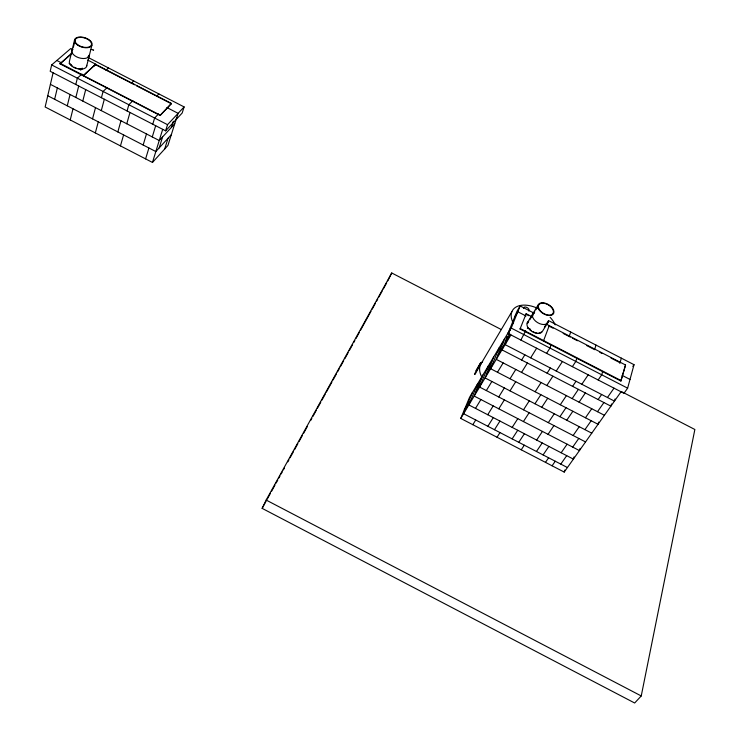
<?xml version="1.0" encoding="UTF-8"?>
<svg xmlns="http://www.w3.org/2000/svg" width="740" height="740" viewBox="0 0 740 740"><rect width="100%" height="100%" fill="white"/><g stroke="black" fill="none" stroke-linecap="round" stroke-linejoin="round"><path stroke-width="1.11" d="M93.12 50.45C94.498 49.922 93.24 49.747 91.085 49.404M501.295 329.55L391.719 272.968L266.16 500.055L262.136 508.362L634.67 703L641.238 695.952L694.86 429.496L622.146 391.95M72.696 49.525L70.763 48.526L51.661 64.926L50.191 71.299L165.612 130.841L182.179 113.017L184.112 106.921L88.365 57.59M53.095 72.797L45.14 106.986L152.468 162.439L167.915 145.475L176.647 117.734M171.477 103.452L160.275 115.19L83.333 75.517L95.645 64.38L171.477 103.452L160.182 115.496L59.986 63.834L71.928 53.086M54.64 99.299L57.341 87.931M74.694 39.423L69.532 60.865A8.982 4.967 16.4 0 0 77.117 68.663A8.982 4.967 16.4 0 0 86.747 65.333M73.39 47.157L75.212 39.599M67.266 105.82L70.05 94.489M75.794 84.508L77.358 78.181L81.955 74.037M82.251 68.117L80.567 70.023L82.122 68.644M70.226 119.945L73.01 108.789M75.832 97.477L78.699 86.007M83.25 75.832L95.701 64.177L87.727 60.06M86.525 66.609L91.88 45.297A9.102 4.921 16.7 0 0 80.688 37A9.102 4.921 16.7 0 0 77.256 44.853A9.102 4.921 16.7 0 0 91.88 45.297M82.778 101.056L85.692 89.614M93.925 66.184L95.701 64.177M92.537 118.872L95.506 107.624M101.417 97.726L103.091 91.446L107.272 87.496M95.321 132.913L98.291 121.841M101.288 110.612L104.331 99.234M534.289 313.261L520.146 305.962L516.982 311.281L508.019 333.425L623.987 393.31L627.631 388.167L634.023 364.69L548.442 320.559M117.836 131.933L120.972 120.777M615.06 398.953L614.45 401.117L505.105 344.627L509.481 334.055M532.171 316.831L526.159 313.732L520.035 328.995L620.869 381.035L625.541 364.996L546.222 324.083M620.869 381.035L625.541 364.996M127.076 110.963L128.843 104.729L132.895 100.705M611.499 403.975L610.889 406.149L501.96 349.863L507.427 336.358M120.454 145.9L123.589 134.911M126.771 123.765L129.99 112.471M619.833 363.423L621.341 358.151M598.679 422.105L598.049 424.288L490.629 368.724L499.158 347.8M143.162 145.012L146.474 133.94M580.086 448.394L579.438 450.586L474.192 396.067L482.878 375.023M152.755 124.209L154.623 118.03L158.545 113.932M602.684 371.563L601.712 374.792L598.17 379.971M574.064 456.913L573.389 459.115L468.855 404.947L477.596 383.866M145.604 158.887L148.916 147.991M152.274 136.928L155.678 125.717M152.468 162.439L162.689 129.333M508.269 334.267L510.378 329.05L469.558 397.306L460.752 418.433L564.213 472.083L564.851 469.993M159.202 147.889L162.615 136.872M165.612 130.841L167.527 124.681L184.112 106.921M164.659 149.054L168.045 138.251M171.477 127.308L173.373 121.258M594.701 349.252L596.005 345.09M176.185 119.464L178.118 113.34L166.926 107.568M576.876 358.234L575.831 361.425L572.371 366.661M537.175 307.498L537.61 306.582M569.282 336.136L570.697 332.029M551.087 344.923L549.959 348.078L546.61 353.35M525.687 330.715L520.877 340.067M508.019 333.425L511.22 328.07L520.146 305.962M504.736 338.485L496.263 359.353L604.423 415.279M493.663 356.995L485.079 377.955L591.76 433.168M488.234 366.069L479.603 387.075L585.553 441.937M472.37 392.589L463.592 413.706L567.432 467.541M474.479 374.19L480.602 362.822L481.13 363.09L475.006 374.468M387.788 280.904L391.719 272.968M537.647 306.795L537.286 307.424M262.136 508.362L266.048 501.285M267.168 499.26L270.516 493.201M271.636 491.175L274.984 485.107M276.103 483.091L277.778 480.057M278.887 478.031L280.007 476.014M281.126 473.988L282.245 471.972M283.355 469.946L284.475 467.921M287.823 461.862L288.942 459.836M290.062 457.82L293.41 451.752M294.529 449.726L297.878 443.658M298.997 441.641L302.346 435.573M303.465 433.557L307.377 426.481M310.726 420.413L311.845 418.387M312.955 416.37L316.313 410.302M317.423 408.276L320.781 402.218M321.891 400.192L325.249 394.124M326.358 392.108L331.946 381.997M333.065 379.971L336.413 373.904M337.532 371.887L339.207 368.853M340.326 366.827L343.675 360.769M344.794 358.743L348.142 352.675M349.262 350.658L352.61 344.59M353.729 342.565L354.839 340.548M355.959 338.522L359.307 332.464M360.426 330.438L371.036 311.226M372.155 309.209L375.504 303.141M376.623 301.125L377.742 299.099M378.852 297.073L382.21 291.014M383.32 288.989L386.678 282.921M475.968 370.657L480.602 362.822M477.078 369.954L481.13 363.09M480.39 364.857L511.895 311.642M514.633 317.09L517.806 311.762L526.01 315.999M475.746 388.315L481.046 379.463M486.411 370.5L491.85 361.416M497.363 352.212L502.95 342.888M464.248 410.034L467.088 405.307M505.309 341.584L508.445 336.358M465.506 409.109L470.76 400.358M476.079 391.488L481.481 382.506M486.948 373.395L492.488 364.163M498.103 354.812L503.801 345.33M506.937 340.104L510.424 334.295M460.752 418.433L510.942 334.933M526.159 313.732L525.89 314.176L528.896 315.73M520.035 328.995L520.303 328.542L621.165 380.61M527.148 323.093L538.091 305.074M475.515 408.397L480.898 399.545M486.346 390.572L491.878 381.479M497.474 372.257L503.145 362.914M527.611 323.334L528.693 321.539M529.784 319.754L533.05 314.38A8.26 4.921 30.9 0 0 532.837 315.712M533.605 313.473L534.706 311.66M535.806 309.847L536.907 308.034M527.343 328.255L527.62 327.811L530.534 329.318M472.832 424.695L475.718 419.987M487.734 414.724L493.191 405.909M498.732 396.973L504.338 387.927M510.026 378.75L515.789 369.454M521.626 360.019L524.845 354.83M544.353 327.265L545.463 325.48M546.564 323.704L547.674 321.918M548.137 322.159L542.605 331.067A8.732 5.254 31 0 1 531.986 331.502A8.732 5.254 31 0 1 527.907 321.946M487.854 426.286L493.284 417.601M498.788 408.804L504.356 399.896M510.008 390.859L515.734 381.701M521.534 372.424L527.416 363.016M530.654 357.827L536.666 348.216M543.447 341.075L549.228 325.637L548.96 326.072L553.021 328.171M494.477 429.718L499.953 421.06M497.021 437.238L500 432.576M512.173 427.387L517.806 418.655M523.504 409.803L529.285 400.839M535.14 391.747L541.079 382.525M547.101 373.182L550.412 368.039M512.145 438.875L517.732 430.273M523.402 421.56L529.137 412.726M534.955 403.772L540.857 394.697M546.832 385.503L552.891 376.179M556.23 371.036L562.418 361.518M518.777 442.307L524.41 433.733M541.763 407.296L547.711 398.25M521.238 449.8L524.299 445.175M536.648 440.069L542.438 431.42M548.303 422.651L554.26 413.762M560.282 404.752L566.396 395.623M572.594 386.363L576.007 381.257M536.454 451.483L542.207 442.955M548.035 434.315L553.946 425.565M559.93 416.694L566.008 407.712M572.159 398.592L578.393 389.36M581.825 384.264L588.198 374.829M543.086 454.915L548.886 446.414M566.748 420.228L572.871 411.255M579.068 402.171L585.349 392.959M545.473 462.371L548.618 457.783M552.086 465.793L555.259 461.224M561.142 452.769L567.099 444.194M573.13 435.499L579.254 426.693M585.451 417.767L591.741 408.721M598.114 399.554L601.629 394.494M560.791 464.1L566.711 455.655M572.705 447.099L578.782 438.422M584.933 429.635L591.177 420.727M597.504 411.699L603.914 402.551M607.457 397.5L614.006 388.158M632.82 366.393L634.023 364.69M564.213 472.083L621.045 391.793M171.31 134.699L155.835 151.552L47.758 95.747M174.742 123.774L159.239 140.526L50.413 84.351M156.556 96.283L158.878 93.925M131.267 83.259L133.672 80.938M106.014 70.245L108.484 67.96M85.72 73.602L87.357 72.122M59.986 63.834L71.799 53.613M510.202 328.93L510.147 330.077M95.571 64.695L134.495 84.758M136.549 85.812L171.375 103.757M69.107 63.52L71.04 64.519M78.764 68.506L80.697 69.495M56.832 60.477L61.485 62.872M60.116 63.298L83.389 75.304M51.661 64.926L167.527 124.681M563.196 333.416L570.318 337.089M572.353 338.143L577.441 340.761M586.589 345.488L594.729 349.687M599.816 352.305L601.851 353.359M611 358.077L619.14 362.276M622.1 375.356L630.008 379.444M511.22 328.07L627.631 388.167M479.122 366.346L479.649 366.624M266.16 500.055L641.238 695.952M548.349 320.744A8.787 5.236 30.9 0 1 537.481 322.557A8.787 5.236 30.9 0 1 534.576 312.215M541.44 331.909A8.205 4.939 31 0 1 538.766 333.046M536.981 333.009A8.205 4.939 31 0 1 533.087 331.761M531.264 330.623A8.205 4.939 31 0 1 529.683 329.245M89.41 54.751A9.037 4.949 16.5 0 1 78.607 57.683A9.037 4.949 16.5 0 1 72.918 49.136M88.671 55.852A8.501 4.653 16.5 0 1 87.912 56.869M82.344 68.7A8.445 4.671 16.4 0 1 78.264 68.607M76.127 68.052A8.445 4.671 16.4 0 1 74.12 67.21M72.372 66.119A8.445 4.671 16.4 0 1 71.022 64.87M513.227 323.038A24.901 14.939 30.9 0 1 515.762 307.193A24.901 14.939 30.9 0 1 537.342 308.201M550.135 317.312A24.901 14.939 30.9 0 1 555.213 324.869M523.485 308.312A3.08 1.841 30.4 0 1 526.982 307.516A3.08 1.841 30.4 0 1 528.767 311.041M481.897 377.243A23.976 15.216 31.3 0 1 482.637 361.592M506.715 336.765C507.871 339.29 508.833 335.155 506.715 336.765M539.488 309.755A8.307 4.902 30.9 0 0 552.586 313.982A8.307 4.902 30.9 0 0 545.658 303.659A8.307 4.902 30.9 0 0 539.488 309.755M539.081 309.792A8.843 5.217 30.9 0 0 553.011 314.287A8.843 5.217 30.9 0 0 545.639 303.317A8.843 5.217 30.9 0 0 539.081 309.792M77.626 44.705A8.556 4.625 16.7 0 0 91.372 45.122A8.556 4.625 16.7 0 0 80.854 37.324A8.556 4.625 16.7 0 0 77.626 44.705"/></g></svg>
